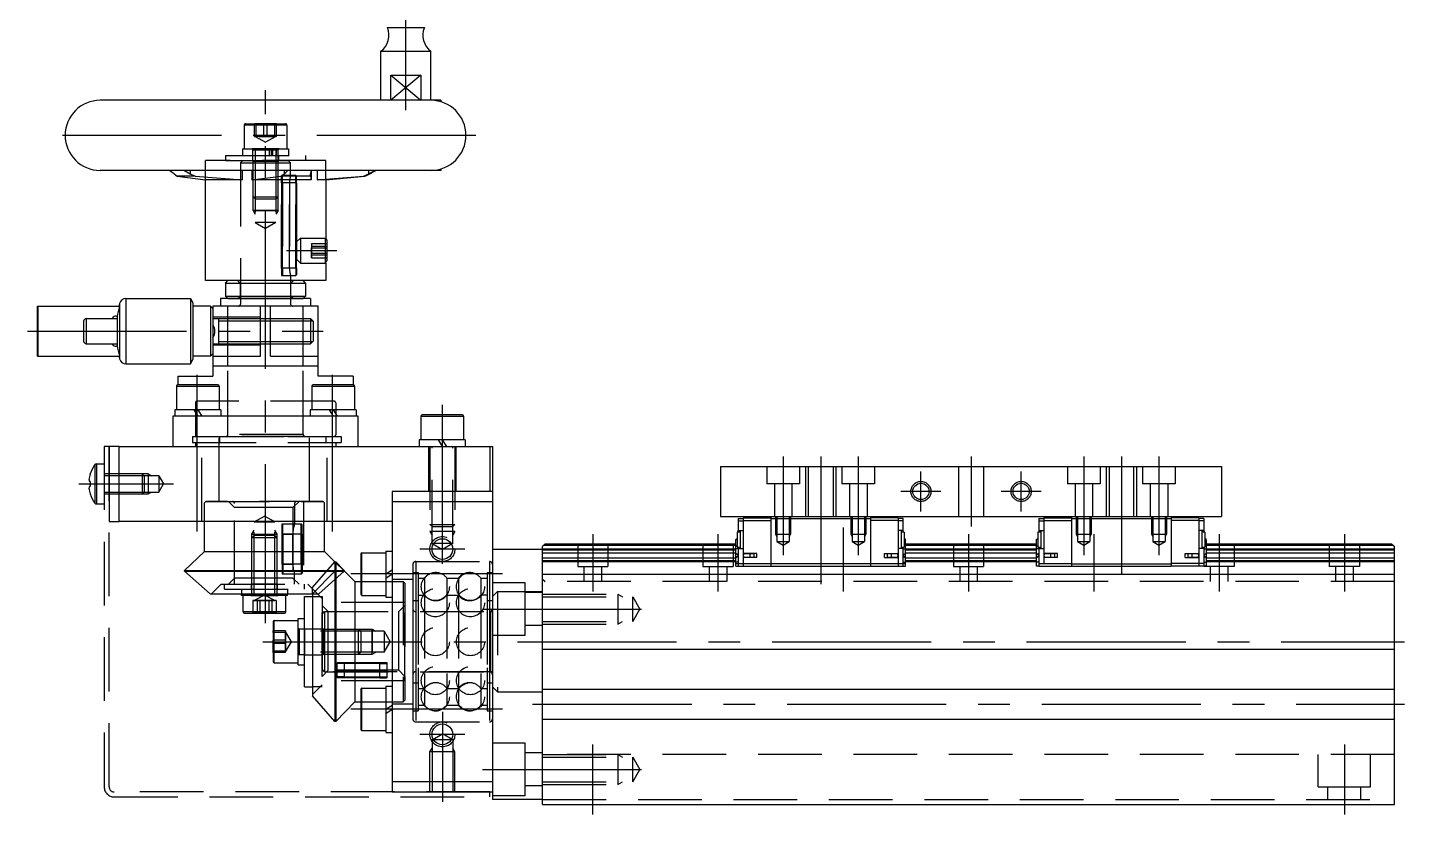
# Model space of a CAD drawing. Extents: x -77 to 457, y -54 to 311.
# Drawn here: x 182.1 to 456.9, y -34.5 to 122.6 of the extents above; entities that cross this region are included whole.
import ezdxf

# ---------------------------------------------------------------- set-up
doc = ezdxf.new("R2010")
doc.units = 0
doc.linetypes.add('CENTER', pattern=[50.8, 31.75, -6.35, 6.35, -6.35])
doc.linetypes.add('DASHED', pattern=[19.05, 12.7, -6.35])
doc.layers.get('0').update_dxf_attribs({"linetype": 'CONTINUOUS'})
doc.layers.add('CENTER', color=1, linetype='CENTER')

msp = doc.modelspace()

# ---------------------------------------------------------------- linework, layer by layer
at = {"color": 7, "linetype": 'CONTINUOUS'}
for p, q in [((253.91, 122.63), (261.29, 122.63)), ((252.6, 108.1), (252.6, 117.89)), ((252.6, 117.89), (262.6, 117.89)), ((262.6, 108.1), (262.6, 117.89)), ((254.6, 108.1), (254.6, 113.1)), ((254.6, 113.1), (260.6, 113.1)), ((260.6, 113.1), (260.6, 108.1)), ((262.17, 108.1), (196.6, 108.1)), ((264.6, 108.1), (262.17, 108.1)), ((264.6, 108.1), (264.6, 107.81)), ((262.17, 94.1), (196.6, 94.1)), ((211.34, 93.41), (210.39, 94.1)), ((213.53, 93.99), (214.57, 93.41)), ((214.57, 94.1), (214.57, 93.41)), ((224.96, 94.1), (224.96, 92.24)), ((226.86, 94.1), (226.86, 92.24)), ((233.35, 94.1), (233.35, 93.41)), ((238.69, 94.1), (238.69, 92.24)), ((239.87, 94.1), (239.87, 92.24)), ((250.18, 93.41), (251.5, 94.1)), ((250.18, 94.1), (250.18, 93.41)), ((264.6, 94.1), (262.17, 94.1)), ((264.6, 94.39), (264.6, 94.1)), ((211.34, 93.41), (211.94, 92.92)), ((211.94, 92.92), (217.64, 92.24)), ((215.55, 92.92), (211.94, 92.92)), ((214.57, 93.41), (215.55, 92.92)), ((215.55, 92.92), (224.96, 92.24)), ((217.6, 72.1), (217.6, 92.24)), ((224.96, 92.24), (217.64, 92.24)), ((226.86, 92.24), (232.74, 92.92)), ((238.69, 92.24), (226.86, 92.24)), ((232.74, 92.92), (233.35, 93.41)), ((238.58, 92.92), (238.57, 93.41)), ((238.58, 92.92), (238.69, 92.24)), ((239.87, 92.24), (249.2, 92.92)), ((241.6, 92.24), (239.87, 92.24)), ((241.6, 92.24), (249.44, 92.92)), ((241.6, 92.24), (241.6, 80.59)), ((249.2, 92.92), (250.18, 93.41)), ((249.44, 92.92), (249.2, 92.92)), ((241.6, 80.59), (241.59, 80.52)), ((241.59, 80.52), (241.8, 80.16)), ((241.8, 80.16), (241.8, 76.05)), ((241.59, 75.68), (241.8, 76.05)), ((241.59, 75.68), (241.6, 75.6)), ((241.6, 75.6), (241.6, 72.1)), ((241.6, 72.1), (217.6, 72.1)), ((221.6, 71.6), (222.1, 72.1)), ((221.6, 71.6), (222.1, 72.1)), ((221.6, 71.6), (237.6, 71.6)), ((221.6, 71.6), (221.6, 69)), ((237.6, 71.6), (237.1, 72.1)), ((237.6, 71.6), (237.6, 69)), ((221.6, 69), (237.6, 69)), ((221.6, 69), (222.1, 68.5)), ((237.6, 69), (237.1, 68.5)), ((184.1, 57), (184.1, 67)), ((184.1, 67), (184.22, 67)), ((184.22, 67), (200.48, 67)), ((184.22, 57), (184.22, 67)), ((200.48, 67.53), (200.48, 56.47)), ((201.74, 68.5), (201.74, 55.5)), ((201.74, 68.5), (214.6, 68.5)), ((214.6, 68.5), (214.6, 55.5)), ((214.6, 68.5), (215.1, 67.63)), ((215.1, 67.63), (215.1, 56.37)), ((218.6, 67), (215.1, 67)), ((218.6, 67), (219.1, 66.5)), ((218.6, 67), (218.6, 57)), ((219.1, 67), (219.1, 65.74)), ((228.6, 67), (219.1, 67)), ((238.6, 68.5), (220.6, 68.5)), ((220.6, 68.5), (220.6, 67)), ((222.1, 68.5), (237.1, 68.5)), ((228.6, 57), (228.6, 67)), ((230.6, 67), (228.6, 67)), ((230.6, 57), (230.6, 67)), ((240.1, 67), (230.6, 67)), ((238.6, 68.5), (238.6, 67)), ((240.1, 57), (240.1, 67)), ((193.3, 64), (193.3, 60)), ((193.8, 64.5), (199.98, 64.5)), ((193.8, 64.5), (193.8, 59.5)), ((199.22, 64.78), (199.02, 64.5)), ((199.98, 64.84), (199.98, 59.16)), ((219.1, 65.74), (219.1, 58.26)), ((228.6, 64.5), (230.6, 64.5)), ((193.8, 59.5), (199.98, 59.5)), ((199.22, 59.22), (199.02, 59.5)), ((219.1, 58.26), (219.1, 57)), ((228.6, 59.5), (230.6, 59.5)), ((184.1, 57), (184.22, 57)), ((184.22, 57), (200.48, 57)), ((201.74, 55.5), (214.6, 55.5)), ((214.6, 55.5), (215.1, 56.37)), ((218.6, 57), (215.1, 57)), ((218.6, 57), (219.1, 57.5)), ((219.1, 57), (228.6, 57)), ((219.1, 57), (219.1, 55)), ((240.1, 55), (219.1, 55)), ((219.1, 55), (219.1, 53)), ((222.1, 55), (222.1, 57)), ((230.6, 57), (240.1, 57)), ((237.1, 55), (237.1, 57)), ((240.1, 55), (240.1, 57)), ((240.1, 53), (240.1, 55)), ((212.1, 53), (219.1, 53)), ((212.1, 53), (212.1, 51.3)), ((247.1, 53), (240.1, 53)), ((247.1, 53), (247.1, 51.3)), ((211.85, 51.05), (220.35, 51.05)), ((211.85, 51.05), (211.85, 46.3)), ((220.1, 51.3), (212.1, 51.3)), ((220.35, 51.05), (220.35, 46.3)), ((238.85, 51.05), (238.85, 46.3)), ((238.85, 51.05), (247.35, 51.05)), ((247.1, 51.3), (239.1, 51.3)), ((247.35, 51.05), (247.35, 46.3)), ((248.1, 45), (211.1, 45)), ((211.1, 45), (211.1, 39)), ((220.69, 46.3), (211.5, 46.3)), ((211.5, 46.3), (211.5, 45)), ((215.29, 46.3), (216.1, 45)), ((216.1, 46.3), (216.91, 45)), ((220.69, 46.3), (220.69, 45)), ((238.5, 46.3), (238.5, 45)), ((247.69, 46.3), (238.5, 46.3)), ((242.29, 46.3), (243.1, 45)), ((243.1, 46.3), (243.91, 45)), ((247.69, 46.3), (247.69, 45)), ((248.1, 39), (248.1, 45)), ((260.62, 45.05), (264.87, 45.05)), ((260.62, 45.05), (260.62, 40.3)), ((264.87, 45.3), (260.87, 45.3)), ((268.87, 45.3), (264.87, 45.3)), ((264.87, 45.05), (269.12, 45.05)), ((269.12, 45.05), (269.12, 40.3)), ((198.39, 39), (198.39, 24)), ((200.39, 39), (198.39, 39)), ((200.39, 39), (274.89, 39)), ((200.39, 24), (200.39, 39)), ((269.47, 40.3), (260.27, 40.3)), ((260.27, 40.3), (260.27, 39)), ((264.06, 40.3), (264.87, 39)), ((264.87, 40.3), (265.68, 39)), ((269.47, 40.3), (269.47, 39)), ((274.39, 39), (274.39, 30)), ((274.89, 39), (274.89, -31.5)), ((194.62, 33.48), (194.6, 33.49)), ((195.55, 35.35), (195.55, 31.5)), ((195.84, 35.5), (195.84, 31.5)), ((195.84, 35.5), (197.39, 35.5)), ((197.39, 35.5), (197.39, 31.5)), ((198.39, 33.5), (197.59, 33.5)), ((320.39, 35), (420.39, 35)), ((320.39, 35), (320.39, 25)), ((420.39, 35), (420.39, 25)), ((194.37, 32.37), (194.37, 32.02)), ((194.37, 32.02), (194.62, 32.02)), ((194.62, 30.99), (194.37, 30.99)), ((194.37, 30.99), (194.37, 30.63)), ((195.55, 31.5), (195.55, 27.65)), ((195.84, 31.5), (195.84, 27.5)), ((197.39, 31.5), (197.39, 27.5)), ((194.6, 29.51), (194.62, 29.52)), ((195.84, 27.5), (197.39, 27.5)), ((197.59, 29.5), (198.39, 29.5)), ((274.39, 30), (254.89, 30)), ((254.89, 30), (254.89, 24)), ((254.89, 28), (254.89, -28)), ((254.89, 28), (274.89, 28)), ((274.89, 30), (274.39, 30)), ((320.39, 25), (420.39, 25)), ((330.44, 25), (330.44, 24.5)), ((350.34, 25), (350.34, 15)), ((390.44, 25), (390.44, 24.5)), ((410.34, 25), (410.34, 15)), ((198.39, 24), (200.39, 24)), ((254.89, 24), (200.39, 24)), ((217.39, 18), (217.39, 24)), ((241.39, 18), (241.39, 24)), ((323.94, 24.6), (323.94, 24.1)), ((323.94, 24.6), (324.94, 24.6)), ((323.94, 24.1), (323.94, 22.2)), ((323.94, 24.1), (324.94, 24.1)), ((323.94, 21.9), (323.94, 22.2)), ((323.94, 22.2), (324.94, 22.2)), ((324.34, 22.2), (324.34, 18.6)), ((324.94, 24.7), (324.94, 15.1)), ((324.94, 24.7), (330.44, 24.7)), ((324.94, 24.2), (330.44, 24.2)), ((330.44, 24.5), (330.44, 15.5)), ((350.34, 24.5), (330.44, 24.5)), ((355.84, 24.7), (350.34, 24.7)), ((355.84, 24.2), (350.34, 24.2)), ((355.84, 24.7), (355.84, 15.1)), ((356.84, 24.6), (355.84, 24.6)), ((356.84, 24.1), (355.84, 24.1)), ((356.84, 22.2), (355.84, 22.2)), ((356.44, 22.2), (356.44, 18.6)), ((356.84, 21.9), (356.84, 24.6)), ((383.94, 24.6), (384.94, 24.6)), ((383.94, 24.6), (383.94, 21.9)), ((383.94, 24.1), (384.94, 24.1)), ((383.94, 22.2), (384.94, 22.2)), ((384.34, 22.2), (384.34, 18.6)), ((384.94, 24.7), (384.94, 15.6)), ((384.94, 24.7), (390.44, 24.7)), ((384.94, 24.2), (390.44, 24.2)), ((390.44, 24.5), (390.44, 15.5)), ((410.34, 24.5), (390.44, 24.5)), ((415.84, 24.7), (410.34, 24.7)), ((415.84, 24.2), (410.34, 24.2)), ((415.84, 24.7), (415.84, 15.1)), ((416.84, 24.6), (415.84, 24.6)), ((416.84, 24.1), (415.84, 24.1)), ((416.84, 22.2), (415.84, 22.2)), ((416.44, 22.2), (416.44, 18.6)), ((416.84, 24.6), (416.84, 21.9)), ((285.39, 19.5), (284.89, 19)), ((323.44, 19.5), (285.39, 19.5)), ((323.44, 20.43), (323.74, 20.61)), ((323.44, 15.1), (323.44, 20.43)), ((323.74, 21.9), (323.74, 18.9)), ((324.34, 21.9), (323.74, 21.9)), ((357.04, 21.9), (356.44, 21.9)), ((357.04, 21.9), (357.04, 18.9)), ((357.34, 20.43), (357.04, 20.61)), ((357.34, 15.1), (357.34, 20.43)), ((383.44, 19.5), (357.34, 19.5)), ((383.44, 20.43), (383.74, 20.61)), ((383.44, 15.1), (383.44, 20.43)), ((383.74, 21.9), (383.74, 18.9)), ((384.34, 21.9), (383.74, 21.9)), ((417.04, 21.9), (416.44, 21.9)), ((417.04, 21.9), (417.04, 18.9)), ((417.34, 20.43), (417.04, 20.61)), ((417.34, 20.43), (417.34, 15.1)), ((454.39, 19.5), (417.34, 19.5)), ((454.39, 19.5), (454.89, 19)), ((213.46, 14.21), (217.39, 18)), ((217.39, 18), (229.39, 18)), ((229.39, 18), (241.39, 18)), ((241.39, 18), (247.39, 12)), ((248.59, 17.5), (248.59, 9.5)), ((248.84, 17.75), (253.59, 17.75)), ((248.84, 9.25), (248.84, 17.75)), ((253.59, 18.09), (254.89, 18.09)), ((253.59, 18.09), (253.59, 8.9)), ((274.89, 18.5), (284.89, 18.5)), ((284.89, -32.5), (284.89, 19)), ((323.44, 18.46), (284.89, 18.46)), ((323.44, 18.25), (284.89, 18.25)), ((323.44, 17.7), (284.89, 17.7)), ((323.44, 16.7), (284.89, 16.7)), ((323.44, 19.2), (285.09, 19.2)), ((323.44, 19.13), (323.74, 19.13)), ((323.94, 18.51), (323.44, 18.51)), ((323.94, 17.38), (323.44, 17.64)), ((323.94, 17.29), (323.44, 17.55)), ((323.94, 17.11), (323.44, 16.85)), ((323.94, 17.02), (323.44, 16.76)), ((323.74, 18.9), (324.34, 18.9)), ((323.94, 18.9), (323.94, 15.1)), ((323.94, 18.6), (324.94, 18.6)), ((323.94, 17.11), (323.94, 17.11)), ((327.64, 17.6), (324.94, 17.6)), ((327.64, 16.8), (324.94, 16.8)), ((327.14, 17.55), (325.29, 17.55)), ((325.29, 16.85), (327.14, 16.85)), ((325.74, 17.55), (325.74, 17.6)), ((325.74, 16.8), (325.74, 16.85)), ((326.2, 17.55), (326.2, 17.6)), ((326.2, 16.8), (326.2, 16.85)), ((326.34, 16.85), (326.34, 17.55)), ((327.14, 16.85), (327.14, 17.55)), ((327.64, 16.8), (327.64, 17.6)), ((353.14, 17.6), (355.84, 17.6)), ((353.14, 16.8), (353.14, 17.6)), ((353.14, 16.8), (355.84, 16.8)), ((355.49, 17.55), (353.64, 17.55)), ((353.64, 17.55), (353.64, 16.85)), ((353.64, 16.85), (355.49, 16.85)), ((354.44, 17.55), (354.44, 16.85)), ((354.58, 17.55), (354.58, 17.6)), ((354.58, 16.8), (354.58, 16.85)), ((355.04, 17.55), (355.04, 17.6)), ((355.04, 16.8), (355.04, 16.85)), ((356.84, 18.6), (355.84, 18.6)), ((356.44, 18.9), (357.04, 18.9)), ((356.84, 15.1), (356.84, 18.9)), ((356.84, 18.51), (357.34, 18.51)), ((356.84, 17.38), (357.34, 17.64)), ((356.84, 17.29), (357.34, 17.55)), ((356.84, 17.11), (356.84, 17.11)), ((356.84, 17.11), (357.34, 16.85)), ((356.84, 17.02), (357.34, 16.76)), ((357.34, 19.13), (357.04, 19.13)), ((383.44, 19.2), (357.34, 19.2)), ((383.44, 18.46), (357.34, 18.46)), ((383.44, 18.25), (357.34, 18.25)), ((383.44, 17.7), (357.34, 17.7)), ((383.44, 16.7), (357.34, 16.7)), ((383.44, 19.13), (383.74, 19.13)), ((383.94, 18.51), (383.44, 18.51)), ((383.44, 17.55), (383.44, 17.64)), ((383.94, 17.38), (383.44, 17.64)), ((383.94, 17.29), (383.44, 17.55)), ((383.94, 17.11), (383.44, 16.85)), ((383.94, 17.02), (383.44, 16.76)), ((383.44, 16.76), (383.44, 16.85)), ((383.74, 18.9), (384.34, 18.9)), ((383.94, 18.6), (383.94, 18.9)), ((383.94, 18.6), (384.94, 18.6)), ((383.94, 18.6), (383.94, 15.6)), ((383.94, 17.11), (383.94, 17.11)), ((387.64, 17.6), (384.94, 17.6)), ((387.64, 16.8), (384.94, 16.8)), ((387.14, 17.55), (385.29, 17.55)), ((385.29, 16.85), (387.14, 16.85)), ((385.74, 17.55), (385.74, 17.6)), ((385.74, 16.8), (385.74, 16.85)), ((386.2, 17.55), (386.2, 17.6)), ((386.2, 16.8), (386.2, 16.85)), ((386.34, 16.85), (386.34, 17.55)), ((387.14, 16.85), (387.14, 17.55)), ((387.64, 16.8), (387.64, 17.6)), ((413.14, 17.6), (415.84, 17.6)), ((413.14, 16.8), (413.14, 17.6)), ((413.14, 16.8), (415.84, 16.8)), ((415.49, 17.55), (413.64, 17.55)), ((413.64, 17.55), (413.64, 16.85)), ((413.64, 16.85), (415.49, 16.85)), ((414.44, 17.55), (414.44, 16.85)), ((414.58, 17.55), (414.58, 17.6)), ((414.58, 16.8), (414.58, 16.85)), ((415.04, 17.55), (415.04, 17.6)), ((415.04, 16.8), (415.04, 16.85)), ((416.84, 18.6), (415.84, 18.6)), ((416.44, 18.9), (417.04, 18.9)), ((416.84, 18.9), (416.84, 15.1)), ((416.84, 18.51), (417.34, 18.51)), ((416.84, 17.38), (417.34, 17.64)), ((416.84, 17.29), (417.34, 17.55)), ((416.84, 17.11), (416.84, 17.11)), ((416.84, 17.11), (417.34, 16.85)), ((416.84, 17.02), (417.34, 16.76)), ((417.34, 19.13), (417.04, 19.13)), ((454.69, 19.2), (417.34, 19.2)), ((454.89, 18.46), (417.34, 18.46)), ((454.89, 18.25), (417.34, 18.25)), ((454.89, 17.7), (417.34, 17.7)), ((417.34, 17.55), (417.34, 17.64)), ((417.34, 16.76), (417.34, 16.85)), ((454.89, 16.7), (417.34, 16.7)), ((454.89, -32.5), (454.89, 19)), ((213.46, 14.21), (229.39, 14.21)), ((213.46, 14.07), (213.46, 14.21)), ((218.57, 9.56), (213.46, 14.07)), ((213.46, 14.07), (229.39, 14.07)), ((229.39, 14.21), (245.31, 14.21)), ((229.39, 14.07), (245.31, 14.07)), ((238.95, 9.56), (243.46, 14.07)), ((243.46, 15.92), (243.46, -15.92)), ((243.46, 15.92), (243.6, 15.92)), ((243.6, 15.92), (243.6, -15.92)), ((243.6, 15.92), (245.31, 14.21)), ((245.31, 14.21), (245.31, 14.07)), ((253.59, 13.52), (254.89, 14.33)), ((323.44, 16.15), (284.89, 16.15)), ((323.44, 15.94), (284.89, 15.94)), ((323.94, 15.89), (323.44, 15.89)), ((323.44, 15.6), (357.34, 15.6)), ((323.44, 15.1), (357.34, 15.1)), ((330.44, 15.5), (330.44, 15)), ((356.84, 15.89), (357.34, 15.89)), ((383.44, 16.15), (357.34, 16.15)), ((383.44, 15.94), (357.34, 15.94)), ((383.94, 15.89), (383.44, 15.89)), ((383.94, 15.1), (383.44, 15.1)), ((383.94, 15.6), (383.94, 15.1)), ((383.94, 15.6), (384.94, 15.6)), ((383.94, 15.1), (384.94, 15.1)), ((384.94, 15.6), (390.44, 15.6)), ((384.94, 15.1), (390.44, 15.1)), ((410.34, 15.5), (390.44, 15.5)), ((390.44, 15.5), (390.44, 15)), ((410.34, 15), (390.44, 15)), ((416.84, 15.6), (410.34, 15.6)), ((417.34, 15.1), (410.34, 15.1)), ((416.84, 15.89), (417.34, 15.89)), ((454.89, 16.15), (417.34, 16.15)), ((454.89, 15.94), (417.34, 15.94)), ((247.39, 12), (247.39, -12)), ((247.39, 12), (248.59, 12)), ((253.59, 12.71), (254.89, 13.52)), ((284.89, 13.5), (454.89, 13.5)), ((218.57, 9.56), (229.39, 9.56)), ((224.79, 9.2), (224.79, 9.56)), ((233.99, 9.2), (224.79, 9.2)), ((225.14, 5.95), (225.14, 9.2)), ((229.39, 9.56), (238.95, 9.56)), ((233.64, 5.95), (233.64, 9.2)), ((233.99, 9.2), (233.99, 9.56)), ((237.39, -9), (237.39, 9)), ((237.39, 9), (238.95, 9)), ((238.95, 9.56), (238.95, -10.82)), ((248.84, 9.25), (253.59, 9.25)), ((253.59, 8.9), (254.89, 8.9)), ((233.64, 5.95), (225.14, 5.95)), ((225.39, 5.7), (233.39, 5.7)), ((231.09, 4), (231.09, 1.5)), ((231.34, 4.25), (236.09, 4.25)), ((231.34, 1.59), (231.34, 4.25)), ((236.09, 4.6), (237.39, 4.6)), ((236.09, -4.6), (236.09, 4.6)), ((231.09, 1.5), (231.09, -4)), ((231.34, -4.25), (231.34, 1.59)), ((284.89, -1.5), (454.89, -1.5)), ((231.34, -4.25), (236.09, -4.25)), ((236.09, -4.6), (237.39, -4.6)), ((237.39, -9), (238.95, -9)), ((243.46, -15.92), (238.95, -10.82)), ((248.59, -9.5), (248.59, -17.5)), ((248.84, -17.75), (248.84, -9.25)), ((248.84, -9.25), (253.59, -9.25)), ((253.59, -8.91), (253.59, -18.1)), ((253.59, -8.91), (254.89, -8.91)), ((284.89, -9.5), (454.89, -9.5)), ((247.39, -12), (243.6, -15.92)), ((247.39, -12), (248.59, -12)), ((253.59, -13.5), (254.89, -12.69)), ((253.59, -14.31), (254.89, -13.5)), ((243.6, -15.92), (243.46, -15.92)), ((284.89, -15.5), (454.89, -15.5)), ((248.84, -17.75), (253.59, -17.75)), ((253.59, -18.1), (254.89, -18.1)), ((254.89, -28), (254.89, -30)), ((274.89, -28), (254.89, -28)), ((254.89, -30), (274.89, -30)), ((284.89, -31.5), (274.89, -31.5)), ((284.89, -32.5), (454.89, -32.5))]:
    msp.add_line(p, q, dxfattribs=at)
at = {"color": 3, "linetype": 'CONTINUOUS'}
for p, q in [((254.6, 113.1), (260.6, 108.1)), ((260.6, 113.1), (254.6, 108.1)), ((228.6, 64.07), (230.6, 64.07)), ((228.6, 59.93), (230.6, 59.93))]:
    msp.add_line(p, q, dxfattribs=at)
at = {"color": 3, "linetype": 'DASHED'}
for p, q in [((233.85, 103.15), (225.35, 103.15)), ((225.35, 103.15), (225.35, 98.4)), ((225.6, 103.4), (233.6, 103.4)), ((229.29, 103.4), (227.42, 103.4)), ((227.42, 100.9), (227.42, 103.4)), ((227.42, 103.4), (227.73, 103.4)), ((229.91, 103.4), (227.73, 103.4)), ((227.73, 100.9), (227.73, 103.4)), ((229.29, 103.4), (231.47, 103.4)), ((229.29, 100.9), (229.29, 103.4)), ((231.78, 103.4), (229.91, 103.4)), ((229.91, 100.9), (229.91, 103.4)), ((231.47, 100.9), (231.47, 103.4)), ((231.78, 103.4), (231.47, 103.4)), ((231.78, 100.9), (231.78, 103.4)), ((233.85, 103.15), (233.85, 98.4)), ((227.42, 100.9), (227.58, 100.9)), ((228.36, 100.9), (227.42, 100.9)), ((227.54, 100.9), (229.6, 99.71)), ((228.36, 100.9), (227.56, 100.9)), ((227.58, 100.9), (227.73, 100.9)), ((228.82, 100.9), (227.58, 100.9)), ((228.82, 100.9), (227.73, 100.9)), ((228.36, 100.9), (230.38, 100.9)), ((229.29, 100.9), (228.36, 100.9)), ((230.85, 100.9), (228.82, 100.9)), ((229.91, 100.9), (228.82, 100.9)), ((229.29, 100.9), (230.38, 100.9)), ((231.66, 100.9), (229.6, 99.71)), ((230.85, 100.9), (229.91, 100.9)), ((230.38, 100.9), (231.63, 100.9)), ((230.38, 100.9), (231.47, 100.9)), ((231.78, 100.9), (230.85, 100.9)), ((230.85, 100.9), (231.65, 100.9)), ((231.63, 100.9), (231.47, 100.9)), ((231.78, 100.9), (231.63, 100.9)), ((221.6, 97.1), (237.6, 97.1)), ((221.6, 97.1), (221.6, 96.1)), ((225, 98.4), (234.2, 98.4)), ((225, 98.4), (225, 97.1)), ((225.01, 97.1), (234.2, 97.1)), ((225.39, 98.4), (233.85, 98.4)), ((232.29, 98.4), (226.91, 98.4)), ((227, 97.1), (227, 96.1)), ((227.02, 97.1), (232.2, 97.1)), ((227.05, 98.4), (232.15, 98.4)), ((227.05, 97.1), (227.05, 98.4)), ((227.05, 97.1), (232.15, 97.1)), ((227.1, 98.2), (232.1, 98.2)), ((227.54, 98.4), (227.54, 83.7)), ((230.39, 97.1), (230.39, 98.4)), ((230.39, 98.4), (231.02, 98.4)), ((230.39, 97.1), (231.02, 97.1)), ((230.76, 97.1), (230.76, 98.4)), ((230.76, 98.4), (231.69, 98.4)), ((230.76, 97.1), (231.69, 97.1)), ((231.02, 98.4), (231.02, 97.1)), ((231.67, 98.4), (231.67, 83.7)), ((231.69, 98.4), (231.69, 97.1)), ((232.1, 86.1), (232.1, 98.2)), ((232.15, 97.1), (232.15, 98.4)), ((232.2, 97.1), (232.2, 96.1)), ((234.2, 98.4), (234.2, 97.1)), ((237.6, 97.1), (237.6, 96.1)), ((241.6, 96.1), (217.6, 96.1)), ((217.6, 92.24), (217.6, 96.1)), ((221.6, 96.1), (237.57, 96.1)), ((224.6, 95.6), (225.1, 96.1)), ((224.6, 95.6), (224.6, 67.4)), ((224.6, 95.6), (234.6, 95.6)), ((225.15, 96.1), (234.06, 96.1)), ((226.85, 96.1), (232.31, 96.1)), ((227.1, 95.85), (226.85, 96.1)), ((227.02, 96.1), (232.2, 96.1)), ((232.1, 95.85), (227.1, 95.85)), ((227.1, 86.1), (227.1, 95.85)), ((232.1, 95.85), (232.35, 96.1)), ((234.6, 95.6), (234.1, 96.1)), ((234.6, 93.1), (234.6, 95.6)), ((241.6, 92.24), (241.6, 96.1)), ((238.58, 92.92), (232.74, 92.92)), ((235.64, 93.1), (232.8, 93.1)), ((232.8, 91.6), (232.8, 93.1)), ((232.96, 93.1), (232.8, 92.96)), ((232.8, 91.6), (232.8, 92.94)), ((232.8, 91.6), (232.8, 74.6)), ((232.8, 74.6), (232.8, 91.6)), ((232.8, 74.6), (232.8, 91.6)), ((232.8, 91.6), (232.8, 74.6)), ((234.37, 91.6), (232.8, 91.6)), ((234.37, 91.6), (232.8, 91.6)), ((232.96, 91.6), (232.8, 91.6)), ((232.96, 91.6), (232.8, 91.6)), ((232.96, 91.6), (232.96, 93.1)), ((232.96, 91.6), (232.96, 74.6)), ((232.96, 74.6), (232.96, 91.6)), ((235.64, 91.6), (232.96, 91.6)), ((235.64, 91.6), (232.96, 91.6)), ((234.37, 91.6), (234.37, 74.6)), ((234.37, 74.6), (234.37, 91.6)), ((235.64, 91.6), (235.64, 93.1)), ((235.64, 93.1), (235.8, 92.94)), ((235.64, 74.6), (235.64, 91.6)), ((235.64, 91.6), (235.64, 74.6)), ((235.8, 91.6), (235.64, 91.6)), ((235.8, 91.6), (235.64, 91.6)), ((235.8, 91.6), (235.8, 92.94)), ((235.8, 91.6), (235.8, 74.6)), ((235.8, 74.6), (235.8, 91.6)), ((227.1, 88.83), (232.1, 88.83)), ((227.54, 88.4), (227.1, 88.83)), ((227.54, 88.4), (231.67, 88.4)), ((231.67, 88.4), (232.1, 88.83)), ((232.1, 86.1), (227.1, 86.1)), ((227.1, 86.1), (227.54, 85.35)), ((227.5, 86.1), (231.7, 86.1)), ((232.1, 86.1), (231.67, 85.35)), ((231.67, 83.7), (227.54, 83.7)), ((227.54, 83.7), (229.6, 82.51)), ((231.67, 83.7), (229.6, 82.51)), ((236.55, 80.6), (235.8, 79.85)), ((235.8, 79.85), (235.8, 76.35)), ((236.55, 80.6), (236.55, 75.6)), ((236.55, 80.6), (241.55, 80.6)), ((241.55, 75.6), (241.55, 80.6)), ((241.55, 80.6), (241.59, 80.52)), ((241.59, 80.52), (241.55, 80.24)), ((238.8, 79.53), (241.8, 79.53)), ((238.8, 79.53), (238.8, 78.65)), ((238.8, 79.53), (238.8, 78.98)), ((238.8, 78.98), (241.8, 78.98)), ((238.8, 78.98), (238.8, 77.55)), ((238.8, 78.65), (241.8, 78.65)), ((238.8, 77.22), (238.8, 78.65)), ((238.8, 76.67), (238.8, 77.55)), ((238.8, 77.55), (241.8, 77.55)), ((238.8, 77.22), (238.8, 76.67)), ((238.8, 77.22), (241.8, 77.22)), ((234.37, 74.6), (232.8, 74.6)), ((234.37, 74.6), (232.8, 74.6)), ((232.8, 74.6), (232.96, 74.6)), ((232.8, 74.6), (232.96, 74.6)), ((232.8, 74.6), (232.8, 73.1)), ((232.8, 74.6), (232.8, 73.26)), ((235.64, 74.6), (232.96, 74.6)), ((235.64, 74.6), (232.96, 74.6)), ((232.96, 74.6), (232.96, 73.1)), ((235.64, 74.6), (235.8, 74.6)), ((235.64, 74.6), (235.8, 74.6)), ((235.64, 74.6), (235.64, 73.11)), ((236.55, 75.6), (235.8, 76.35)), ((235.8, 74.6), (235.8, 73.27)), ((236.55, 75.6), (241.55, 75.6)), ((238.8, 76.67), (241.8, 76.67)), ((241.55, 75.96), (241.59, 75.68)), ((241.55, 75.6), (241.59, 75.68)), ((224.55, 71.6), (224.05, 72.1)), ((224.55, 71.6), (224.55, 69)), ((232.96, 73.1), (232.8, 73.26)), ((232.8, 73.1), (235.64, 73.11)), ((234.6, 73.1), (234.6, 67.4)), ((234.65, 71.6), (235.15, 72.1)), ((234.65, 69), (234.65, 71.6)), ((235.8, 73.27), (235.64, 73.11)), ((224.55, 69), (224.05, 68.5)), ((234.65, 69), (235.15, 68.5)), ((222.1, 57), (222.1, 67)), ((237.1, 57), (237.1, 67)), ((228.6, 64.8), (219.1, 64.8)), ((219.1, 64.5), (228.6, 64.5)), ((220.3, 59.5), (220.3, 64.5)), ((220.3, 64.07), (228.6, 64.07)), ((230.6, 64.5), (238.6, 64.5)), ((230.6, 64.07), (239.04, 64.07)), ((238.6, 64.5), (239.1, 64)), ((238.6, 64.5), (238.6, 59.5)), ((239.1, 64), (239.1, 60)), ((219.1, 59.5), (228.6, 59.5)), ((228.6, 59.2), (219.1, 59.2)), ((220.3, 59.93), (228.6, 59.93)), ((230.6, 59.93), (239.04, 59.93)), ((230.6, 59.5), (238.6, 59.5)), ((238.6, 59.5), (239.1, 60)), ((222.1, 41.4), (222.1, 55)), ((237.1, 41.4), (237.1, 55)), ((215.6, 47.7), (215.6, 41.3)), ((243.3, 48), (215.9, 48)), ((243.6, 47.7), (243.6, 41.3)), ((237.1, 41.4), (222.15, 41.4)), ((197.39, 39), (197.39, -29)), ((198.39, 39), (197.39, 39)), ((198.39, 39), (197.39, 39)), ((198.39, -29), (198.39, 39)), ((215.01, 41), (244.66, 41)), ((215.01, 41), (215.01, 39.8)), ((215.01, 39.8), (244.66, 39.8)), ((215.6, 39.8), (215.6, 39)), ((216.89, 24), (216.89, 39)), ((220.37, 28), (220.37, 41)), ((220.4, 41), (220.4, 39.8)), ((220.6, 41), (238.56, 41)), ((237.5, 41), (221.75, 41)), ((238.37, 28), (238.37, 41)), ((241.61, 41), (241.61, 39.8)), ((241.89, 24), (241.89, 39)), ((243.6, 39.8), (243.6, 39)), ((244.66, 41), (244.66, 39.8)), ((262.14, 39), (262.14, 30)), ((262.39, 39), (262.39, 22)), ((262.82, 19.6), (262.82, 39)), ((266.96, 19.6), (266.96, 39)), ((267.39, 39), (267.39, 22)), ((267.64, 30), (267.64, 39)), ((198.39, 33.12), (197.39, 33.12)), ((206.19, 33.5), (198.39, 33.5)), ((208.29, 33.12), (198.39, 33.12)), ((205.01, 33.5), (205.01, 29.5)), ((205.39, 33.12), (205.01, 33.5)), ((205.39, 33.12), (205.39, 29.88)), ((206.19, 33.5), (206.19, 29.5)), ((206.19, 33.5), (206.85, 33.12)), ((208.29, 33.12), (208.29, 29.88)), ((208.29, 33.12), (209.22, 31.5)), ((329.64, 35), (329.64, 31.5)), ((336.14, 35), (336.14, 31.5)), ((337.39, 35), (337.39, 25)), ((337.93, 25), (337.93, 35)), ((342.85, 35), (342.85, 25)), ((343.39, 35), (343.39, 25)), ((344.64, 35), (344.64, 31.5)), ((351.14, 35), (351.14, 31.5)), ((367.89, 35), (367.89, 25)), ((372.89, 35), (372.89, 25)), ((389.64, 35), (389.64, 31.5)), ((396.14, 35), (396.14, 31.5)), ((397.39, 35), (397.39, 25)), ((397.93, 35), (397.93, 25)), ((402.85, 25), (402.85, 35)), ((403.39, 35), (403.39, 25)), ((404.64, 35), (404.64, 31.5)), ((411.14, 35), (411.14, 31.5)), ((208.29, 29.88), (209.22, 31.5)), ((336.14, 31.5), (329.64, 31.5)), ((331.14, 31.5), (331.14, 25)), ((334.64, 31.5), (334.64, 25)), ((351.14, 31.5), (344.64, 31.5)), ((346.14, 31.5), (346.14, 25)), ((349.64, 31.5), (349.64, 25)), ((396.14, 31.5), (389.64, 31.5)), ((391.14, 31.5), (391.14, 25)), ((394.64, 31.5), (394.64, 25)), ((411.14, 31.5), (404.64, 31.5)), ((406.14, 31.5), (406.14, 25)), ((409.64, 31.5), (409.64, 25)), ((197.39, 29.88), (198.39, 29.88)), ((198.39, 29.88), (208.29, 29.88)), ((198.39, 29.5), (206.19, 29.5)), ((205.39, 29.88), (205.01, 29.5)), ((206.19, 29.5), (206.85, 29.88)), ((217.39, 27.7), (217.69, 28)), ((217.39, 24), (217.39, 27.7)), ((241.09, 28), (217.69, 28)), ((217.69, 28), (241.09, 28)), ((222.19, 28), (223.39, 26.8)), ((223.39, 11.5), (223.39, 27.6)), ((235.05, 26.8), (236.31, 28)), ((235.39, 27.6), (235.39, 23.5)), ((237.19, 28), (237.19, 11.5)), ((237.19, 28), (237.19, 11.5)), ((241.39, 27.7), (241.09, 28)), ((241.39, 24), (241.39, 27.7)), ((235.05, 26.8), (223.39, 26.8)), ((227.32, 23.9), (229.39, 25.09)), ((231.46, 23.9), (229.39, 25.09)), ((235.05, 26.8), (235.05, 12.7)), ((235.05, 26.8), (235.05, 12.7)), ((331.39, 25), (331.39, 21.5)), ((331.66, 25), (331.66, 20)), ((334.12, 25), (334.12, 20)), ((334.39, 25), (334.39, 21.5)), ((346.39, 25), (346.39, 21.5)), ((346.66, 25), (346.66, 20)), ((349.12, 25), (349.12, 20)), ((349.39, 25), (349.39, 21.5)), ((391.39, 25), (391.39, 21.5)), ((391.66, 25), (391.66, 20)), ((394.12, 25), (394.12, 20)), ((394.39, 25), (394.39, 21.5)), ((406.39, 25), (406.39, 21.5)), ((406.66, 25), (406.66, 20)), ((409.12, 25), (409.12, 20)), ((409.39, 25), (409.39, 21.5)), ((226.89, 21.5), (227.32, 22.25)), ((227.32, 9.2), (227.32, 23.9)), ((227.32, 23.9), (231.46, 23.9)), ((231.46, 9.2), (231.46, 23.9)), ((231.89, 21.5), (231.46, 22.25)), ((232.89, 21.5), (232.89, 23.5)), ((233.05, 23.5), (232.89, 23.34)), ((232.89, 23.5), (236.73, 23.5)), ((232.89, 21.5), (232.89, 23.34)), ((233.05, 21.5), (233.05, 23.5)), ((236.73, 23.5), (236.89, 23.34)), ((236.73, 21.5), (236.73, 23.5)), ((236.89, 21.5), (236.89, 23.34)), ((262.39, 23.43), (267.39, 23.43)), ((262.82, 23), (262.39, 23.43)), ((262.39, 22), (262.82, 21.25)), ((267.39, 22), (262.39, 22)), ((262.82, 23), (266.96, 23)), ((266.96, 23), (267.39, 23.43)), ((267.39, 22), (266.96, 21.25)), ((226.89, 9.4), (226.89, 21.5)), ((226.89, 21.5), (231.89, 21.5)), ((226.89, 20.76), (227.33, 21.2)), ((231.89, 20.76), (226.89, 20.76)), ((227.29, 21.5), (231.49, 21.5)), ((231.44, 21.2), (227.33, 21.2)), ((231.89, 20.76), (231.44, 21.2)), ((231.89, 9.4), (231.89, 21.5)), ((232.89, 21.5), (232.89, 15.5)), ((232.89, 15.5), (232.89, 21.5)), ((232.89, 15.5), (232.89, 21.5)), ((232.89, 21.5), (232.89, 15.5)), ((232.89, 21.5), (233.05, 21.5)), ((232.89, 21.5), (233.05, 21.5)), ((232.89, 21.5), (235.05, 21.5)), ((232.89, 21.5), (235.05, 21.5)), ((233.05, 15.5), (233.05, 21.5)), ((233.05, 21.5), (233.05, 15.5)), ((236.73, 21.5), (233.05, 21.5)), ((236.73, 21.5), (233.05, 21.5)), ((235.05, 15.5), (235.05, 21.5)), ((235.05, 21.5), (235.05, 15.5)), ((236.73, 21.5), (236.73, 15.5)), ((236.73, 15.5), (236.73, 21.5)), ((236.73, 21.5), (236.89, 21.5)), ((236.73, 21.5), (236.89, 21.5)), ((236.89, 15.5), (236.89, 21.5)), ((236.89, 21.5), (236.89, 15.5)), ((262.82, 19.6), (264.89, 18.41)), ((266.96, 19.6), (262.82, 19.6)), ((266.96, 19.6), (264.89, 18.41)), ((291.89, 19.5), (291.89, 15)), ((297.89, 19.5), (297.89, 15)), ((316.89, 19.5), (316.89, 15)), ((322.89, 19.5), (322.89, 15)), ((331.39, 21.5), (331.66, 21.03)), ((331.39, 21.5), (334.39, 21.5)), ((331.66, 20), (334.12, 20)), ((331.66, 20), (332.89, 19.29)), ((332.89, 19.29), (334.12, 20)), ((334.39, 21.5), (334.12, 21.03)), ((346.39, 21.5), (346.66, 21.03)), ((346.39, 21.5), (349.39, 21.5)), ((346.66, 20), (347.89, 19.29)), ((346.66, 20), (349.12, 20)), ((347.89, 19.29), (349.12, 20)), ((349.39, 21.5), (349.12, 21.03)), ((366.89, 19.5), (366.89, 15)), ((372.89, 19.5), (372.89, 15)), ((391.39, 21.5), (391.66, 21.03)), ((391.39, 21.5), (394.39, 21.5)), ((391.66, 20), (394.12, 20)), ((391.66, 20), (392.89, 19.29)), ((392.89, 19.29), (394.12, 20)), ((394.39, 21.5), (394.12, 21.03)), ((406.39, 21.5), (406.66, 21.03)), ((406.39, 21.5), (409.39, 21.5)), ((406.66, 20), (409.12, 20)), ((406.66, 20), (407.89, 19.29)), ((407.89, 19.29), (409.12, 20)), ((409.39, 21.5), (409.12, 21.03)), ((422.89, 19.5), (422.89, 15)), ((441.89, 19.5), (441.89, 15)), ((447.89, 19.5), (447.89, 15)), ((233.05, 15.5), (232.89, 15.5)), ((233.05, 15.5), (232.89, 15.5)), ((232.89, 15.5), (235.05, 15.5)), ((232.89, 15.5), (235.05, 15.5)), ((232.89, 15.5), (232.89, 13.66)), ((232.89, 15.5), (232.89, 13.5)), ((233.05, 15.5), (233.05, 13.5)), ((236.73, 15.5), (233.05, 15.5)), ((236.73, 15.5), (233.05, 15.5)), ((236.89, 15.5), (236.73, 15.5)), ((236.89, 15.5), (236.73, 15.5)), ((236.73, 15.5), (236.73, 13.5)), ((236.89, 15.5), (236.89, 13.66)), ((238.95, 10.82), (243.46, 15.92)), ((240.21, 9.56), (245.31, 14.07)), ((258.99, 15.4), (258.99, -15.39)), ((258.99, 13.8), (260.05, 13.8)), ((258.99, 13.79), (258.99, -13.79)), ((258.99, 13.79), (258.99, -13.79)), ((259.59, 16), (259.59, -16)), ((259.59, 16), (274.29, 16)), ((260.05, 13.8), (260.05, -13.8)), ((260.05, 13.8), (260.05, -13.8)), ((273.83, 13.8), (273.83, -13.8)), ((273.83, 13.8), (273.83, -13.8)), ((273.83, 13.8), (274.89, 13.8)), ((274.29, 16), (274.29, -16)), ((274.89, 15.39), (274.89, -15.39)), ((291.89, 15), (297.89, 15)), ((293.14, 15), (293.14, 12)), ((296.64, 15), (296.64, 12)), ((316.89, 15), (322.89, 15)), ((318.14, 15), (318.14, 12)), ((321.64, 15), (321.64, 12)), ((366.89, 15), (372.89, 15)), ((368.14, 15), (368.14, 12)), ((371.64, 15), (371.64, 12)), ((416.89, 15.1), (416.89, 15)), ((422.89, 15), (416.89, 15)), ((418.14, 15), (418.14, 12)), ((421.64, 15), (421.64, 12)), ((447.89, 15), (441.89, 15)), ((443.14, 15), (443.14, 12)), ((446.64, 15), (446.64, 12)), ((218.82, 9.56), (220.76, 11.5)), ((220.76, 11.5), (238.02, 11.5)), ((221.39, 10.5), (221.39, 11.5)), ((223.39, 12.7), (222.19, 11.5)), ((235.05, 12.7), (223.39, 12.7)), ((226.79, 10.5), (226.79, 11.5)), ((231.99, 11.5), (226.82, 11.5)), ((226.89, 11.5), (231.89, 11.5)), ((231.99, 10.5), (231.99, 11.5)), ((232.89, 13.66), (233.05, 13.5)), ((236.73, 13.5), (232.89, 13.5)), ((235.05, 12.7), (236.31, 11.5)), ((235.39, 11.5), (235.39, 13.5)), ((236.89, 13.66), (236.73, 13.5)), ((237.39, 10.5), (237.39, 11.5)), ((240.89, 8.62), (238.02, 11.5)), ((248.59, 12), (257.09, 12)), ((254.89, 12.5), (258.99, 12.5)), ((257.09, 12), (257.09, -12)), ((257.09, 12), (257.39, 11.7)), ((257.39, 11.7), (257.39, -11.7)), ((260.05, 12.68), (261.32, 12.68)), ((260.05, 12.67), (260.05, -12.67)), ((261.32, 12.68), (261.32, -12.68)), ((265.8, 12.68), (265.8, -12.68)), ((265.8, 12.68), (268.08, 12.68)), ((268.08, 12.68), (268.08, -12.68)), ((272.56, 12.68), (272.56, -12.68)), ((272.56, 12.68), (273.83, 12.68)), ((273.83, 12.67), (273.83, -12.67)), ((281.39, 11.75), (274.89, 11.75)), ((281.39, 1.25), (281.39, 11.75)), ((284.89, 12.5), (285.39, 12)), ((454.89, 12), (284.89, 12)), ((221.39, 10.5), (238.95, 10.5)), ((224.79, 10.5), (224.79, 9.56)), ((226.69, 9.2), (232.05, 9.2)), ((226.84, 9.2), (226.84, 10.5)), ((231.93, 9.2), (226.84, 9.2)), ((227.35, 8.2), (229.39, 9.38)), ((229.39, 9.38), (231.43, 8.2)), ((231.94, 9.2), (231.94, 10.5)), ((233.99, 10.5), (233.99, 9.56)), ((238.95, 9.56), (238.95, 10.82)), ((238.95, 9.56), (240.21, 9.56)), ((238.95, 9), (240.89, 9)), ((240.89, 9), (240.89, -9)), ((240.89, 8.62), (240.89, -8.62)), ((260.05, 9.32), (260.05, -9.32)), ((260.05, 9.32), (261.32, 9.32)), ((261.32, 9.32), (261.32, -9.32)), ((265.8, 9.32), (265.8, -9.32)), ((265.8, 9.32), (268.08, 9.32)), ((268.08, 9.32), (268.08, -9.32)), ((272.56, 9.32), (272.56, -9.32)), ((273.83, 9.32), (272.56, 9.32)), ((273.83, 9.32), (273.83, -9.32)), ((275.89, 10), (274.89, 9)), ((275.89, 10), (275.89, -10)), ((275.89, 10), (284.89, 10)), ((284.89, 9.8), (281.39, 9.8)), ((284.89, 9.5), (299.89, 9.5)), ((284.89, 8.96), (302.89, 8.96)), ((299.89, 9.5), (299.89, 3.5)), ((299.89, 9.5), (300.83, 8.96)), ((302.89, 4.04), (302.89, 8.96)), ((302.89, 8.96), (304.31, 6.5)), ((227.05, 8.2), (227.05, 5.7)), ((227.05, 8.2), (227.5, 8.2)), ((227.77, 8.2), (227.05, 8.2)), ((227.05, 5.7), (227.95, 5.7)), ((228.49, 5.7), (227.05, 5.7)), ((227.77, 8.2), (227.35, 8.2)), ((227.5, 8.2), (229.12, 8.2)), ((227.5, 8.2), (227.95, 8.2)), ((229.66, 8.2), (227.77, 8.2)), ((228.49, 8.2), (227.77, 8.2)), ((227.95, 8.2), (227.95, 5.7)), ((229.12, 8.2), (227.95, 8.2)), ((230.29, 5.7), (227.95, 5.7)), ((228.49, 8.2), (228.49, 5.7)), ((228.49, 8.2), (229.66, 8.2)), ((228.49, 5.7), (230.83, 5.7)), ((229.12, 8.2), (231.01, 8.2)), ((230.29, 8.2), (229.12, 8.2)), ((229.66, 8.2), (230.83, 8.2)), ((231.28, 8.2), (229.66, 8.2)), ((230.29, 8.2), (230.29, 5.7)), ((231.01, 8.2), (230.29, 8.2)), ((231.73, 5.7), (230.29, 5.7)), ((230.83, 8.2), (230.83, 5.7)), ((231.28, 8.2), (230.83, 8.2)), ((231.73, 5.7), (230.83, 5.7)), ((231.01, 8.2), (231.43, 8.2)), ((231.73, 8.2), (231.01, 8.2)), ((231.73, 8.2), (231.28, 8.2)), ((231.73, 8.2), (231.73, 5.7)), ((257.39, 7.8), (240.89, 7.8)), ((257.39, 7.8), (240.89, 7.8)), ((240.89, 7.2), (242.09, 6)), ((240.89, -6.92), (240.89, 7.15)), ((240.89, 5.5), (241.39, 6)), ((240.89, 5.58), (240.89, -5.38)), ((241.39, 6), (241.39, -6)), ((241.39, 6), (274.89, 6)), ((242.09, -5.66), (242.09, 6)), ((256.19, 6), (257.39, 7.2)), ((256.19, -5.66), (256.19, 6)), ((257.39, -6.92), (257.39, 7.15)), ((258.99, 8.2), (260.05, 8.2)), ((258.99, 8.16), (258.99, -8.16)), ((258.99, 8.16), (258.99, -8.16)), ((258.99, 6.59), (258.99, -6.59)), ((259.59, 5.99), (259.59, -5.99)), ((260.05, 8.16), (260.05, -8.16)), ((260.05, 8.16), (260.05, -8.16)), ((273.83, 8.2), (274.89, 8.2)), ((273.83, 8.16), (273.83, -8.16)), ((273.83, 8.16), (273.83, -8.16)), ((274.29, 5.99), (274.29, -5.99)), ((274.59, -5.99), (274.59, 5.99)), ((302.89, 4.04), (304.31, 6.5)), ((240.89, 5.45), (240.89, -5.5)), ((240.89, 2.84), (240.89, -2.61)), ((240.89, 2.75), (241.14, 2.5)), ((284.89, 3.2), (281.39, 3.2)), ((284.89, 4.04), (302.89, 4.04)), ((284.89, 3.5), (299.89, 3.5)), ((299.89, 3.5), (300.83, 4.04)), ((231.09, 1.86), (231.09, 2.19)), ((231.09, 2.19), (231.09, 0.33)), ((233.59, 2.19), (231.09, 2.19)), ((231.09, 1.86), (231.09, -0.33)), ((233.59, 1.86), (231.09, 1.86)), ((231.09, -1.86), (231.09, 0.33)), ((233.59, 0.33), (231.09, 0.33)), ((233.59, 2.02), (233.59, 2.19)), ((233.59, 2.19), (233.59, 1.26)), ((233.59, 1.26), (233.59, 2.04)), ((234.77, 0), (233.59, 2.04)), ((233.59, 1.86), (233.59, 2.02)), ((233.59, 2.02), (233.59, 0.76)), ((233.59, 1.86), (233.59, 0.76)), ((233.59, -0.76), (233.59, 1.26)), ((233.59, 1.26), (233.59, 0.33)), ((233.59, 0.76), (233.59, -1.26)), ((233.59, 0.76), (233.59, -0.33)), ((233.59, -0.76), (233.59, 0.33)), ((233.59, -2.04), (234.77, 0)), ((236.09, -2.68), (236.09, 2.69)), ((236.09, 2.55), (237.39, 2.55)), ((236.09, 2.55), (236.09, -2.55)), ((253.29, 2.07), (236.09, 2.07)), ((236.29, 2.5), (236.29, -2.5)), ((237.39, 2.6), (240.89, 2.6)), ((237.39, 2.58), (237.39, -2.59)), ((237.39, 2.55), (237.39, -2.55)), ((241.14, 2.5), (250.89, 2.5)), ((241.14, -2.5), (241.14, 2.5)), ((248.16, 2.5), (248.59, 2.07)), ((248.16, -2.5), (248.16, 2.5)), ((248.59, 2.07), (248.59, -2.07)), ((250.89, -2.5), (250.89, 2.5)), ((250.89, 2.5), (251.64, 2.07)), ((250.89, 2.1), (250.89, -2.1)), ((253.29, 2.07), (253.29, -2.07)), ((253.29, 2.07), (254.48, 0)), ((253.29, -2.07), (254.48, 0)), ((281.39, 1.25), (274.89, 1.25)), ((231.09, -2.19), (231.09, -0.33)), ((233.59, -0.33), (231.09, -0.33)), ((231.09, -2.19), (231.09, -1.86)), ((233.59, -1.86), (231.09, -1.86)), ((233.59, -2.19), (231.09, -2.19)), ((233.59, -1.26), (233.59, -0.33)), ((233.59, -2.02), (233.59, -0.76)), ((233.59, -1.86), (233.59, -0.76)), ((233.59, -1.26), (233.59, -2.04)), ((233.59, -2.19), (233.59, -1.26)), ((233.59, -2.02), (233.59, -1.86)), ((233.59, -2.19), (233.59, -2.02)), ((253.29, -2.07), (236.09, -2.07)), ((236.09, -2.55), (237.39, -2.55)), ((237.39, -2.6), (240.89, -2.6)), ((240.89, -2.75), (241.14, -2.5)), ((241.14, -2.5), (250.89, -2.5)), ((248.59, -2.07), (248.16, -2.5)), ((250.89, -2.5), (251.64, -2.07)), ((243.89, -7.04), (243.89, -4.2)), ((244.05, -4.2), (243.89, -4.36)), ((245.39, -4.2), (243.89, -4.2)), ((245.39, -4.36), (243.89, -4.36)), ((245.39, -4.2), (244.05, -4.2)), ((245.39, -5.77), (245.39, -4.2)), ((245.39, -5.77), (245.39, -4.2)), ((245.39, -4.2), (253.89, -4.2)), ((253.89, -4.2), (245.39, -4.2)), ((253.89, -4.2), (245.39, -4.2)), ((245.39, -4.36), (245.39, -4.2)), ((245.39, -4.36), (245.39, -4.2)), ((245.39, -7.04), (245.39, -4.36)), ((245.39, -7.04), (245.39, -4.36)), ((253.89, -4.36), (245.39, -4.36)), ((252.39, -5.77), (252.39, -4.2)), ((252.39, -5.77), (252.39, -4.2)), ((252.39, -4.2), (252.39, -4.36)), ((252.39, -4.2), (252.39, -4.36)), ((252.39, -4.2), (253.73, -4.2)), ((252.39, -4.2), (253.89, -4.2)), ((252.39, -7.04), (252.39, -4.36)), ((252.39, -7.04), (252.39, -4.36)), ((252.39, -4.36), (253.89, -4.36)), ((253.89, -4.36), (253.73, -4.2)), ((253.89, -7.2), (253.89, -4.2)), ((241.39, -6), (240.89, -5.5)), ((242.09, -5.66), (240.89, -6.92)), ((257.39, -7.8), (240.89, -7.8)), ((257.39, -7.8), (240.89, -7.8)), ((274.89, -6), (241.39, -6)), ((241.39, -6), (274.89, -6)), ((256.19, -5.66), (242.09, -5.66)), ((256.19, -5.66), (242.09, -5.66)), ((245.39, -7.04), (243.89, -7.04)), ((244.05, -7.2), (243.89, -7.04)), ((245.39, -7.2), (244.05, -7.2)), ((253.89, -5.77), (245.39, -5.77)), ((245.39, -5.77), (253.89, -5.77)), ((245.39, -7.04), (253.89, -7.04)), ((245.39, -7.2), (245.39, -7.04)), ((245.39, -7.2), (245.39, -7.04)), ((253.89, -7.2), (245.39, -7.2)), ((252.39, -7.04), (252.39, -7.2)), ((252.39, -7.04), (252.39, -7.2)), ((252.39, -7.04), (253.89, -7.04)), ((252.39, -7.2), (253.73, -7.2)), ((253.73, -7.2), (253.89, -7.04)), ((256.19, -5.66), (257.39, -6.92)), ((257.39, -7.8), (257.39, -6.92)), ((257.39, -6.92), (257.39, -7.8)), ((259, -8.2), (260.05, -8.2)), ((273.83, -8.2), (274.89, -8.2)), ((240.89, -8.62), (238.95, -10.57)), ((240.89, -9), (238.95, -9)), ((260.05, -9.32), (261.32, -9.32)), ((265.8, -9.32), (268.08, -9.32)), ((272.56, -9.32), (273.82, -9.32)), ((275.89, -10), (274.89, -9)), ((275.89, -10), (284.89, -10)), ((248.59, -12), (257.09, -12)), ((258.99, -12.5), (254.89, -12.5)), ((257.09, -12), (257.39, -11.7)), ((260.05, -12.68), (261.32, -12.68)), ((265.8, -12.68), (268.08, -12.68)), ((272.56, -12.68), (273.83, -12.68)), ((258.99, -13.8), (260.05, -13.8)), ((259.59, -16), (274.29, -16)), ((273.83, -13.8), (274.89, -13.8)), ((262.82, -19.6), (264.89, -18.41)), ((266.96, -19.6), (264.89, -18.41)), ((262.39, -22), (262.82, -21.25)), ((262.82, -19.6), (262.82, -30)), ((266.96, -19.6), (262.82, -19.6)), ((266.96, -19.6), (266.96, -30)), ((267.39, -22), (266.96, -21.25)), ((281.39, -20.25), (274.89, -20.25)), ((281.39, -30.75), (281.39, -20.25)), ((262.39, -30), (262.39, -22)), ((267.39, -22), (262.39, -22)), ((267.39, -30), (267.39, -22)), ((284.89, -22.2), (281.39, -22.2)), ((454.89, -22.5), (284.89, -22.5)), ((284.89, -22.5), (299.89, -22.5)), ((284.89, -23.04), (302.89, -23.04)), ((299.89, -22.5), (300.83, -23.04)), ((299.89, -22.5), (299.89, -28.5)), ((302.89, -27.96), (302.89, -23.04)), ((302.89, -23.04), (304.31, -25.5)), ((439.64, -29), (439.64, -22.5)), ((450.14, -29), (450.14, -22.5)), ((302.89, -27.96), (304.31, -25.5)), ((274.39, -30), (199.39, -30)), ((274.39, -31), (274.39, -30)), ((284.89, -28.8), (281.39, -28.8)), ((284.89, -27.96), (302.89, -27.96)), ((284.89, -28.5), (299.89, -28.5)), ((299.89, -28.5), (300.83, -27.96)), ((439.64, -29), (450.14, -29)), ((441.59, -31.45), (441.59, -29)), ((448.19, -31.5), (448.19, -29)), ((199.39, -31), (274.39, -31)), ((281.39, -30.75), (274.89, -30.75)), ((284.89, -31.5), (454.89, -31.5))]:
    msp.add_line(p, q, dxfattribs=at)
for centre, radius in [((360.39, 30), 2), ((380.39, 30), 2), ((264.89, 18.5), 2.5), ((263.49, 11), 2.8), ((270.49, 11), 2.8), ((263.49, 7.78), 2.8), ((263.49, 7.78), 2.8), ((270.49, 7.78), 2.8), ((270.49, 7.78), 2.8), ((263.49, 0), 2.8), ((263.49, 0), 2.8), ((270.49, 0), 2.8), ((270.49, 0), 2.8), ((263.49, -7.78), 2.8), ((263.49, -7.78), 2.8), ((270.49, -7.78), 2.8), ((270.49, -7.78), 2.8), ((263.49, -11), 2.8), ((270.49, -11), 2.8), ((264.89, -18.5), 2.5)]:
    msp.add_circle(centre, radius, dxfattribs=at)
at = {"color": 7, "linetype": 'CONTINUOUS'}
for centre, radius in [((360.39, 30), 1.62), ((380.39, 30), 1.62), ((264.89, 18.5), 2.07), ((264.89, -18.5), 2.07)]:
    msp.add_circle(centre, radius, dxfattribs=at)
for centre, radius, start, end in [((250.22, 121.1), 4, 306.6383, 22.4708), ((264.99, 121.1), 4, 157.5292, 233.3617), ((196.6, 101.1), 7, 90, 270), ((262.6, 101.1), 7, 270, 90), ((214.62, 95.65), 1.99, 231.1184, 236.5501), ((231.58, 95.67), 2.87, 307.9881, 326.8036), ((239.9, 93.43), 1.32, 149.5274, 180.8244), ((155.98, 269.74), 200, 297.8609, 298.5746), ((212.51, 63.08), 12.65, 161.9369, 172.0095), ((221.75, 62), 21.97, 165.4299, 166.8456), ((201.74, 67.2), 1.3, 90, 165.4299), ((193.8, 64), 0.5, 90, 180), ((199.62, 64.53), 0.475, 39.996, 147.7197), ((217.38, 62), 2.13, 323.7694, 36.2306), ((193.8, 60), 0.5, 180, 270), ((199.62, 59.47), 0.475, 212.2803, 320.004), ((212.51, 60.92), 12.65, 187.9905, 198.0631), ((221.75, 62), 21.97, 193.1544, 194.5701), ((201.74, 56.8), 1.3, 194.5701, 270), ((212.1, 51.05), 0.25, 90, 180), ((220.1, 51.05), 0.25, 0, 90), ((239.1, 51.05), 0.25, 90, 180), ((247.1, 51.05), 0.25, 0, 90), ((260.87, 45.05), 0.25, 90, 180), ((268.87, 45.05), 0.25, 0, 90), ((200.79, 31.5), 6.48, 162.1649, 172.3032), ((200.79, 31.5), 6.5, 143.6416, 162.1374), ((195.84, 35.14), 0.36, 90, 143.6416), ((197.59, 33.7), 0.2, 180, 270), ((200.79, 31.5), 6.48, 187.6968, 197.8351), ((201.78, 31.5), 7.18, 175.8857, 184.1143), ((200.79, 31.5), 6.5, 197.8626, 216.3584), ((195.84, 27.86), 0.36, 216.3584, 270), ((197.59, 29.3), 0.2, 90, 180), ((248.84, 17.5), 0.25, 90, 180), ((325.29, 17.2), 0.35, 90, 180), ((325.29, 17.2), 0.35, 180, 270), ((355.49, 17.2), 0.35, 0, 90), ((355.49, 17.2), 0.35, 270, 0), ((385.29, 17.2), 0.35, 90, 180), ((385.29, 17.2), 0.35, 180, 270), ((415.49, 17.2), 0.35, 270, 90), ((248.84, 9.5), 0.25, 180, 270), ((225.39, 5.95), 0.25, 180, 270), ((233.39, 5.95), 0.25, 270, 0), ((231.34, 4), 0.25, 90, 180), ((231.34, -4), 0.25, 180, 270), ((248.84, -9.5), 0.25, 90, 180), ((248.84, -17.5), 0.25, 180, 270)]:
    msp.add_arc(centre, radius, start, end, dxfattribs=at)
at = {"color": 3, "linetype": 'DASHED'}
for centre, radius, start, end in [((225.6, 103.15), 0.25, 90, 180), ((233.6, 103.15), 0.25, 0, 90), ((226.9, 98.2), 0.2, 0, 90), ((232.3, 98.2), 0.2, 90, 180), ((239.73, 91.55), 5.36, 163.1389, 179.6289), ((239.52, 74.62), 5.14, 180.2435, 197.2068), ((224.2, 67.4), 0.4, 270, 0), ((235, 67.4), 0.4, 180, 270), ((215.9, 47.7), 0.3, 90, 180), ((243.3, 47.7), 0.3, 0, 90), ((215.9, 41.3), 0.3, 180, 270), ((221.7, 41.4), 0.4, 270, 0), ((237.5, 41.4), 0.4, 180, 270), ((243.3, 41.3), 0.3, 270, 0), ((222.99, 27.6), 0.4, 0, 90), ((235.79, 27.6), 0.4, 90, 180), ((241.38, 21.44), 6.33, 161.0466, 179.491), ((241.43, 15.56), 6.38, 180.5788, 198.872), ((259.59, 15.4), 0.6, 90, 180), ((263.56, 11), 2.8, 36.8699, 143.1301), ((270.32, 11), 2.8, 36.8699, 143.1301), ((274.29, 15.4), 0.6, 360, 90), ((226.69, 9.4), 0.2, 270, 0), ((232.09, 9.4), 0.2, 180, 270), ((263.56, 11), 2.8, 216.8699, 323.1301), ((270.32, 11), 2.8, 216.8699, 323.1301), ((259.59, 6.6), 0.6, 180, 270), ((274.29, 6.6), 0.6, 270, 0), ((274.59, 6.3), 0.3, 270, 0), ((236.29, 2.7), 0.2, 180, 270), ((236.29, -2.7), 0.2, 90, 180), ((245.42, -10.95), 5.18, 90.3147, 107.1701), ((259.59, -6.6), 0.6, 90, 180), ((263.56, -11), 2.8, 36.8699, 143.1301), ((270.32, -11), 2.8, 36.8699, 143.1301), ((274.29, -6.6), 0.6, 360, 90), ((274.59, -6.3), 0.3, 0, 90), ((263.56, -11), 2.8, 216.8699, 323.1301), ((270.32, -11), 2.8, 216.8699, 323.1301), ((259.59, -15.4), 0.6, 180, 270), ((274.29, -15.4), 0.6, 270, 0), ((199.39, -29), 2, 180, 270), ((199.39, -29), 1, 180, 270)]:
    msp.add_arc(centre, radius, start, end, dxfattribs=at)
at = {"layer": 'CENTER', "color": 1, "linetype": 'CENTER'}
for p, q in [((257.6, 106.1), (257.6, 159.1)), ((229.6, 3.7), (229.6, 110.1)), ((271.6, 101.1), (187.6, 101.1)), ((233.8, 78.1), (243.8, 78.1)), ((182.1, 62), (241.1, 62)), ((215.87, 53.3), (215.87, 22)), ((242.87, 53.3), (242.87, 22)), ((264.87, 47.3), (264.87, 14)), ((332.89, 37), (332.89, 17.29)), ((340.39, 37), (340.39, 11.5)), ((347.89, 37), (347.89, 17.29)), ((370.39, 37), (370.39, 23)), ((392.89, 37), (392.89, 17.29)), ((400.39, 37), (400.39, 13.5)), ((407.89, 37), (407.89, 17.29)), ((360.39, 26), (360.39, 34)), ((380.39, 26), (380.39, 34)), ((192.37, 31.5), (211.22, 31.5)), ((364.39, 30), (356.39, 30)), ((384.39, 30), (376.39, 30)), ((344.89, 22.81), (344.89, 10)), ((294.89, 21.5), (294.89, 10)), ((319.89, 21.5), (319.89, 10)), ((369.89, 21.5), (369.89, 10)), ((394.89, 21.5), (394.89, 10)), ((419.89, 21.5), (419.89, 10)), ((419.89, 21.5), (419.89, 10)), ((444.89, 21.5), (444.89, 10)), ((269.39, 18.5), (260.39, 18.5)), ((276.89, 13.52), (246.59, 13.52)), ((272.89, 6.5), (306.31, 6.5)), ((229.09, 0), (456.89, 0)), ((276.89, -13.5), (246.59, -13.5)), ((282.89, -12.5), (456.89, -12.5)), ((264.89, -14), (264.89, -32)), ((269.39, -18.5), (260.39, -18.5)), ((294.89, -34.5), (294.89, -20.5)), ((444.89, -20.5), (444.89, -34.5)), ((272.89, -25.5), (306.31, -25.5))]:
    msp.add_line(p, q, dxfattribs=at)

doc.saveas('drawing.dxf')
